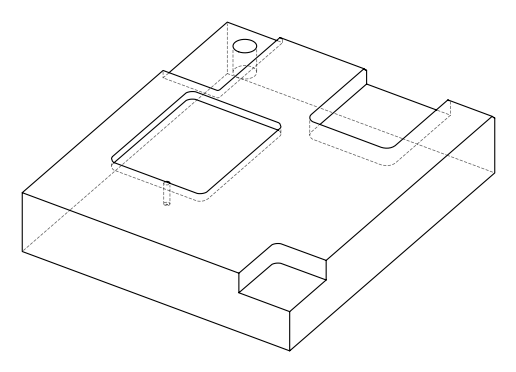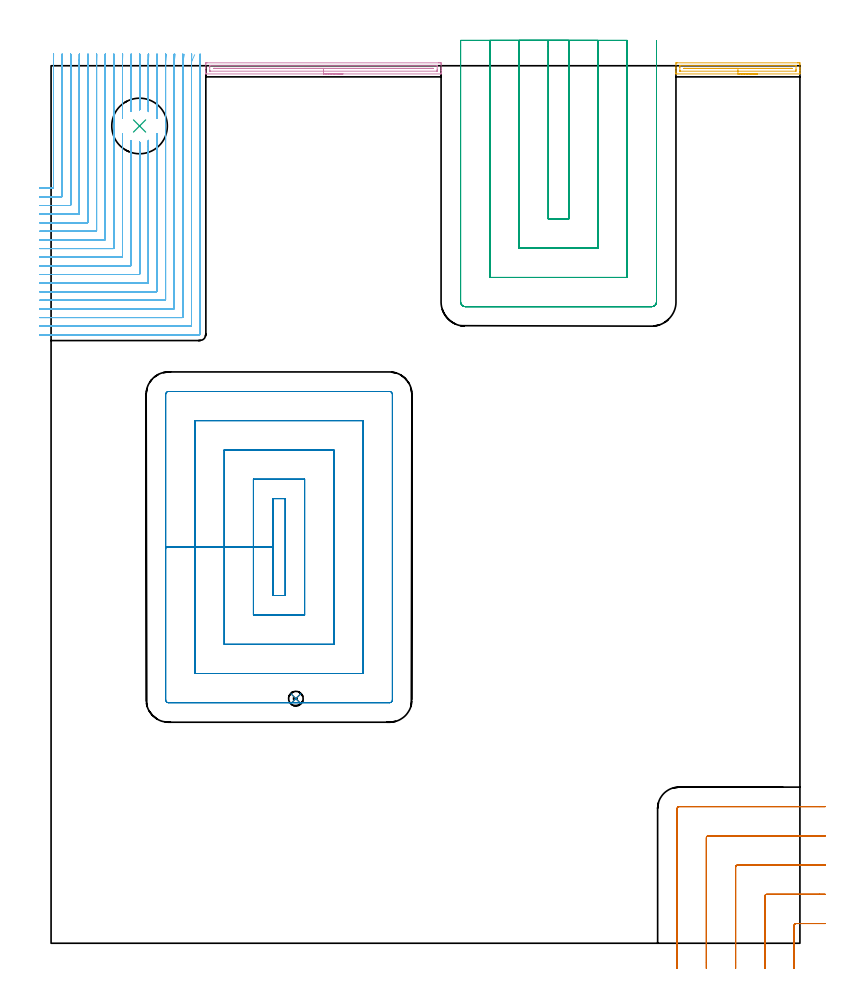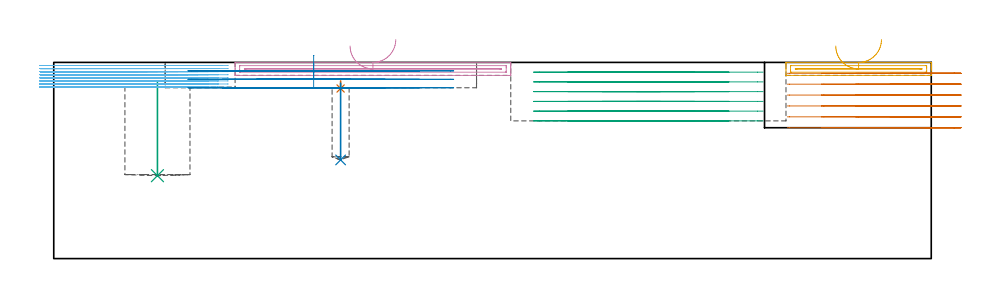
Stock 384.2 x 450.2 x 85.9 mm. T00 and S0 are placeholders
(PLAN: 9 operations, 5 tool changes, 86.8 min)
(1 SPOT_DRILL | STEP1POCKET | NXT0321_9005460120000 | 0.03 min | 1130 mm3)
(2 DRILL_BLIND_HOLE_INTO_CENTER | STEP1POCKET | NXT0301_046 | 0.14 min | 1366 mm3)
(3 INDEXABLE_INSERT_DRILL_BLIND_HOLE_FROM_SOLID | STEP1POCKET_1 | NXT0302_028 | 0.17 min | 31396 mm3)
(4 AREA_MILL | FG_CHAMFER_SURFACE | UGT0205_001 | 3.04 min | 2081 mm3)
(5 AREA_MILL_1 | FG_CHAMFER_SURFACE_1 | UGT0205_001 | 1.67 min | 1097 mm3)
(6 MILL_CORNER_NOTCH_RECTANGULAR | CORNER_NOTCH_RECTANGULAR | UGT0201_123 | Follow Part, ap 1.475, ae 75% | 46.96 min | 113939 mm3)
(7 MILL_CORNER_NOTCH_RECTANGULAR_1 | CORNER_NOTCH_RECTANGULAR_1 | UGT0201_136 | Follow Part, ap 5, ae 75% | 6.65 min | 166518 mm3)
(8 MILL_RECTANGULAR_POCKET | POCKET_RECTANGULAR_STRAIGHT | UGT0201_136 | Follow Part, ap 5, ae 75% | 10.25 min | 269513 mm3)
(9 MILL_SLOT | SLOT_PARTIAL_RECTANGULAR | UGT0201_136 | Follow Part, ap 5, ae 75% | 17.91 min | 410324 mm3)
(TOOL NXT0321_9005460120000 | NC Spot Drill, 142deg, 12mm, Carbide, Uncoated | D12 PA142 FL30 Z2)
(TOOL NXT0301_046 | Carbide Drill 7.5mm [860.1-0750-038A1-MM 2214] | D7.5 PA140 FL53 Z2)
(TOOL NXT0302_028 | Index. Insert Drill 28.5mm [880-D2850L32-03] | D28.5 PA176 FL86 Z2)
(TOOL UGT0205_001 | Chamfer Mill 20 x 3 x 45 deg. | D20 FL50 Z2)
(TOOL UGT0201_123 | Carbide End Mill 5.9 | D5.9 FL15 Z4)
(TOOL UGT0201_136 | Carbide End Mill 20.0 | D20 FL30 Z4)
(OP 1 SPOT_DRILL)
G17 G21 G94 G90
T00 M6
G54
G17 G0 G90 X125.6 Y125.5 S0 M3
G43 Z95.9 H0
G94 G81 G98 Z74.477 F250. R77.8
G80
M5
M2
(OP 2 DRILL_BLIND_HOLE_INTO_CENTER)
G17 G21 G94 G90
T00 M6
G54
G17 G0 G90 X125.6 Y125.5 S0 M3
G43 Z95.9 H1
G94 G81 G98 Z43.2 F250. R76.8
G80
M5
M2
(OP 3 INDEXABLE_INSERT_DRILL_BLIND_HOLE_FROM_SOLID)
G17 G21 G94 G90
T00 M6
G54
G17 G0 G90 X45.4 Y419.3 S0 M3
G43 Z95.9 H1
G94 G81 G98 Z36.3 F250. R77.1
G80
M5
M2
(OP 4 AREA_MILL)
G17 G21 G94 G90
T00 M6
G54
G17 G0 G90 X149.75 Y446. S1061 M3
G43 Z95.9 H0
G94 G1 X149.712 Z95.028 F250.
X149.598 Z94.163
X149.409 Z93.312
X149.147 Z92.48
X148.813 Z91.674
X148.41 Z90.9
X147.941 Z90.164
X147.41 Z89.472
X146.821 Z88.829
X146.178 Z88.239
X145.486 Z87.708
X144.75 Z87.24
X143.976 Z86.837
X143.17 Z86.503
X142.338 Z86.241
X141.486 Z86.052
X140.622 Z85.938
X139.75 Z85.9
X79.551
X79.41 Y446.003 Z85.888
X79.407 Y446.055 Z85.837
X79.4 Y446.418 Z85.482
Y446.905 Z84.994
Y447.51 Z84.385
Y448.706 Z83.191
Y449.297 Z82.597
X79.401 Y451.083 Z80.812
X79.403 Y451.678 Z80.219
X79.407 Y451.691 Z80.205
X79.997 Y451.7 Z80.2
X198.888
X199.503 Y451.697 Z80.203
X200.093 Y451.691 Z80.205
X200.097 Y451.678 Z80.219
X200.1 Y451.083 Z80.812
Y450.788 Z81.108
Y449.297 Z82.597
Y448.706 Z83.191
Y448.403 Z83.493
Y447.812 Z84.084
Y447.51 Z84.385
Y446.905 Z84.994
Y446.417 Z85.482
X200.093 Y446.055 Z85.837
X200.09 Y446.003 Z85.888
X199.949 Y446. Z85.9
X139.75
Y447.414 Z84.486
X81.78
X81.685 Y447.416 Z84.484
X81.494 Y447.421 Z84.479
X81.409 Y447.429 Z84.471
X81.405 Y447.456 Z84.444
X81.402 Y447.51 Z84.39
X81.4 Y447.891 Z84.009
Y449.297 Z82.603
Y449.677 Z82.223
X81.407 Y450.19 Z81.71
X81.41 Y450.278 Z81.622
X81.589 Y450.284 Z81.616
X81.685 Y450.285 Z81.615
X197.719 Y450.286 Z81.614
X197.815 Y450.284 Z81.616
X198.006 Y450.279 Z81.621
X198.091 Y450.271 Z81.629
X198.095 Y450.244 Z81.656
X198.098 Y450.19 Z81.71
X198.1 Y449.809 Z82.091
Y448.403 Z83.497
X198.099 Y448.023 Z83.877
X198.093 Y447.51 Z84.39
X198.09 Y447.422 Z84.478
X197.911 Y447.416 Z84.484
X197.815 Y447.415 Z84.485
X139.75 Y447.414 Z84.486
Y448.828 Z83.072
X84.499
X84.031 Y448.829 Z83.071
X83.608 Y448.833 Z83.067
X83.564 Y448.836 Z83.064
X83.446 Y448.851 Z83.049
X83.523 Y448.865 Z83.035
X83.564 Y448.866 Z83.034
X83.989 Y448.871 Z83.029
X84.032 Y448.872 Z83.028
X195.511 Y448.871 Z83.029
X195.936 Y448.865 Z83.035
X196.053 Y448.849 Z83.051
X195.977 Y448.835 Z83.065
X195.936 Y448.834 Z83.066
X195.51 Y448.83 Z83.07
X195.087 Y448.828 Z83.072
X139.75
X138.878 Z83.11
X138.013 Z83.223
X137.162 Z83.412
X136.33 Z83.675
X135.524 Z84.008
X134.75 Z84.411
X134.014 Z84.88
X133.322 Z85.411
X132.679 Z86.
X132.09 Z86.644
X131.558 Z87.336
X131.09 Z88.072
X130.687 Z88.845
X130.353 Z89.651
X130.091 Z90.483
X129.902 Z91.335
X129.788 Z92.2
X129.75 Z93.072
G0 Z95.9
M5
M2
(OP 5 AREA_MILL_1)
G17 G21 G94 G90
T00 M6
G54
G17 G0 G90 X362.4 Y446. S1061 M3
G43 Z95.9 H0
G94 G1 X362.362 Z95.028 F250.
X362.248 Z94.163
X362.059 Z93.312
X361.797 Z92.48
X361.463 Z91.674
X361.06 Z90.9
X360.591 Z90.164
X360.06 Z89.472
X359.471 Z88.829
X358.828 Z88.239
X358.136 Z87.708
X357.4 Z87.24
X356.626 Z86.837
X355.82 Z86.503
X354.988 Z86.241
X354.136 Z86.052
X353.272 Z85.938
X352.4 Z85.9
X320.748
X320.61 Y446.003 Z85.888
X320.607 Y446.054 Z85.838
X320.6 Y446.409 Z85.49
Y446.918 Z84.982
Y447.51 Z84.385
Y448.7 Z83.197
Y449.297 Z82.597
X320.601 Y451.083 Z80.812
X320.603 Y451.675 Z80.221
X320.607 Y451.691 Z80.205
X321.194 Y451.7 Z80.2
X382.991
X383.606 Y451.697 Z80.203
X384.193 Y451.691 Z80.205
X384.197 Y451.675 Z80.222
X384.2 Y451.083 Z80.812
Y450.785 Z81.111
Y449.297 Z82.597
Y448.7 Z83.197
Y448.403 Z83.493
Y447.806 Z84.09
Y447.51 Z84.385
Y446.918 Z84.982
Y446.409 Z85.49
X384.193 Y446.054 Z85.838
X384.19 Y446.003 Z85.888
X384.052 Y446. Z85.9
X352.4
Y447.414 Z84.486
X322.977
X322.881 Y447.416 Z84.484
X322.691 Y447.421 Z84.479
X322.609 Y447.429 Z84.471
X322.605 Y447.457 Z84.443
X322.602 Y447.51 Z84.39
X322.6 Y447.888 Z84.012
Y449.297 Z82.603
Y449.674 Z82.226
X322.607 Y450.19 Z81.71
X322.61 Y450.277 Z81.623
X322.786 Y450.283 Z81.617
X322.882 Y450.285 Z81.615
X381.823 Y450.286 Z81.614
X381.919 Y450.284 Z81.616
X382.109 Y450.279 Z81.621
X382.191 Y450.271 Z81.629
X382.195 Y450.243 Z81.657
X382.198 Y450.19 Z81.71
X382.2 Y449.812 Z82.088
Y448.403 Z83.497
X382.199 Y448.026 Z83.874
X382.193 Y447.51 Z84.39
X382.19 Y447.423 Z84.477
X382.014 Y447.417 Z84.483
X381.918 Y447.415 Z84.485
X352.4 Y447.414 Z84.486
Y448.828 Z83.072
X325.695
X325.226 Y448.829 Z83.071
X324.803 Y448.833 Z83.067
X324.76 Y448.836 Z83.064
X324.645 Y448.851 Z83.049
X324.719 Y448.865 Z83.035
X324.76 Y448.866 Z83.034
X325.185 Y448.871 Z83.029
X325.227
X379.616
X380.04 Y448.864 Z83.036
X380.155 Y448.849 Z83.051
X380.081 Y448.835 Z83.065
X380.04 Y448.834 Z83.066
X379.614 Y448.83 Z83.07
X379.191 Y448.828 Z83.072
X352.4
X351.528 Z83.11
X350.663 Z83.223
X349.812 Z83.412
X348.98 Z83.675
X348.174 Z84.008
X347.4 Z84.411
X346.664 Z84.88
X345.972 Z85.411
X345.329 Z86.
X344.74 Z86.644
X344.208 Z87.336
X343.74 Z88.072
X343.337 Z88.845
X343.003 Z89.651
X342.741 Z90.483
X342.552 Z91.335
X342.438 Z92.2
X342.4 Z93.072
G0 Z95.9
M5
M2
(OP 6 MILL_CORNER_NOTCH_RECTANGULAR)
G17 G21 G94 G90
T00 M6
G54
G17 G0 G90 X-5.95 Y387.375 S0 M3
G43 Z95.9 H0
Z84.55
G94 G1 X-2.95 F250.
X0.936 F500.
G3 X1.225 Y387.664 R0.295
G1 Y451.288
G2 X1.248 Y453.15 R75.225
G1 X1.322 Y456.149 F250.
G0 Z95.9
X-5.95 Y382.95
Z84.55
G1 X-2.95
X5.36 F500.
G3 X5.65 Y383.24 R0.295
G1 Y451.288
G2 X5.674 Y453.15 R70.8
G1 X5.753 Y456.149 F250.
G0 Z95.9
X-5.95 Y378.525
Z84.55
G1 X-2.95
X9.785 F500.
G3 X10.075 Y378.815 R0.295
G1 Y451.288
G2 X10.101 Y453.15 R66.375
G1 X10.185 Y456.149 F250.
G0 Z95.9
X-5.95 Y374.1
Z84.55
G1 X-2.95
X14.21 F500.
G3 X14.5 Y374.39 R0.295
G1 Y451.288
G2 X14.528 Y453.15 R61.95
G1 X14.618 Y456.149 F250.
G0 Z95.9
X-5.95 Y369.675
Z84.55
G1 X-2.95
X18.635 F500.
G3 X18.925 Y369.965 R0.295
G1 Y451.288
G2 X18.955 Y453.15 R57.525
G1 X19.052 Y456.148 F250.
G0 Z95.9
X-5.95 Y365.25
Z84.55
G1 X-2.95
X23.06 F500.
G3 X23.35 Y365.54 R0.295
G1 Y451.288
G2 X23.383 Y453.15 R53.1
G1 X23.488 Y456.148 F250.
G0 Z95.9
X-5.95 Y360.825
Z84.55
G1 X-2.95
X27.484 F500.
G3 X27.775 Y361.116 R0.295
G1 Y451.288
G2 X27.811 Y453.15 R48.675
G1 X27.925 Y456.148 F250.
G0 Z95.9
X-5.95 Y356.4
Z84.55
G1 X-2.95
X31.909 F500.
G3 X32.2 Y356.691 R0.295
G1 Y451.288
G2 X32.239 Y453.15 R44.25
G1 X32.365 Y456.147 F250.
G0 Z95.9
X-5.95 Y351.975
Z84.55
G1 X-2.95
X36.334 F500.
G3 X36.625 Y352.266 R0.295
G1 Y412.19
Y415.19 F250.
G0 Z95.9
X-5.95 Y347.55
Z84.55
G1 X-2.95
X40.759 F500.
G3 X41.05 Y347.841 R0.295
G1 Y408.874
Y411.874 F250.
G0 Z95.9
X-5.95 Y343.125
Z84.55
G1 X-2.95
X45.184 F500.
G3 X45.475 Y343.416 R0.295
G1 Y408.002
Y411.002 F250.
G0 Z95.9
X-5.95 Y338.7
Z84.55
G1 X-2.95
X49.609 F500.
G3 X49.9 Y338.991 R0.295
G1 Y408.941
Y411.941 F250.
G0 Z95.9
X-5.95 Y334.275
Z84.55
G1 X-2.95
X54.033 F500.
G3 X54.325 Y334.567 R0.295
G1 Y412.386
Y415.386 F250.
G0 Z95.9
X36.625 Y423.417
Z84.55
G1 Y426.417
Y451.288 F500.
G2 X36.669 Y453.15 R39.825
G1 X36.809 Y456.147 F250.
G0 Z95.9
X41.05 Y426.725
Z84.55
G1 Y429.725
Y451.288 F500.
G2 X41.099 Y453.15 R35.4
G1 X41.257 Y456.146 F250.
G0 Z95.9
X45.475 Y427.591
Z84.55
G1 Y430.591
Y451.288 F500.
G2 X45.531 Y453.15 R30.975
G1 X45.711 Y456.145 F250.
G0 Z95.9
X49.9 Y426.655
Z84.55
G1 Y429.655
Y451.288 F500.
G2 X49.965 Y453.15 R26.55
G1 X50.176 Y456.143 F250.
G0 Z95.9
X54.325 Y423.226
Z84.55
G1 Y426.226
Y451.288 F500.
G2 X54.403 Y453.15 R22.125
G1 X54.656 Y456.139 F250.
G0 Z95.9
X-5.95 Y329.85
Z84.55
G1 X-2.95
X58.458 F500.
G3 X58.75 Y330.142 R0.295
G1 Y451.288
G2 X58.848 Y453.15 R17.7
G1 X59.164 Y456.133 F250.
G0 Z95.9
X-5.95 Y325.425
Z84.55
G1 X-2.95
X62.883 F500.
G3 X63.175 Y325.717 R0.295
G1 Y451.288
G2 X63.306 Y453.15 R13.275
G1 X63.727 Y456.12 F250.
G0 Z95.9
X-5.95 Y321.
Z84.55
G1 X-2.95
X67.308 F500.
G3 X67.6 Y321.292 R0.295
G1 Y451.288
G2 X67.798 Y453.15 R8.85
G1 X68.429 Y456.083 F250.
G0 Z95.9
X-5.95 Y316.575
Z84.55
G1 X-2.95
X71.733 F500.
G3 X72.025 Y316.867 R0.295
G1 Y451.288
G2 X72.436 Y453.15 R4.425
G1 X73.698 Y455.871 F250.
G0 Z95.9
X-5.95 Y312.15
Z84.55
G1 X-2.95
X76.158 F500.
G3 X76.45 Y312.442 R0.295
G1 Y451.288
Y454.288 F250.
G0 Z95.9
X-5.95 Y387.375
Z83.2
G1 X-2.95
X0.936 F500.
G3 X1.225 Y387.664 R0.295
G1 Y452.814
X1.226 Y453.15
X1.239 Y456.15 F250.
G0 Z95.9
X-5.95 Y382.95
Z83.2
G1 X-2.95
X5.36 F500.
G3 X5.65 Y383.24 R0.295
G1 Y452.814
X5.651 Y453.15
X5.665 Y456.15 F250.
G0 Z95.9
X-5.95 Y378.525
Z83.2
G1 X-2.95
X9.785 F500.
G3 X10.075 Y378.815 R0.295
G1 Y452.814
X10.076 Y453.15
X10.091 Y456.15 F250.
G0 Z95.9
X-5.95 Y374.1
Z83.2
G1 X-2.95
X14.21 F500.
G3 X14.5 Y374.39 R0.295
G1 Y452.814
X14.501 Y453.15
X14.517 Y456.15 F250.
G0 Z95.9
X-5.95 Y369.675
Z83.2
G1 X-2.95
X18.635 F500.
G3 X18.925 Y369.965 R0.295
G1 Y452.814
X18.926 Y453.15
X18.943 Y456.15 F250.
G0 Z95.9
X-5.95 Y365.25
Z83.2
G1 X-2.95
X23.06 F500.
G3 X23.35 Y365.54 R0.295
G1 Y452.814
G2 X23.351 Y453.15 R53.1
G1 X23.37 Y456.15 F250.
G0 Z95.9
X-5.95 Y360.825
Z83.2
G1 X-2.95
X27.484 F500.
G3 X27.775 Y361.116 R0.295
G1 Y452.814
G2 X27.776 Y453.15 R48.675
G1 X27.797 Y456.15 F250.
G0 Z95.9
X-5.95 Y356.4
Z83.2
G1 X-2.95
X31.909 F500.
G3 X32.2 Y356.691 R0.295
G1 Y452.814
G2 X32.201 Y453.15 R44.25
G1 X32.224 Y456.15 F250.
G0 Z95.9
X-5.95 Y351.975
Z83.2
G1 X-2.95
X36.334 F500.
G3 X36.625 Y352.266 R0.295
G1 Y412.19
Y415.19 F250.
G0 Z95.9
X-5.95 Y347.55
Z83.2
G1 X-2.95
X40.759 F500.
G3 X41.05 Y347.841 R0.295
G1 Y408.874
Y411.874 F250.
G0 Z95.9
X-5.95 Y343.125
Z83.2
G1 X-2.95
X45.184 F500.
G3 X45.475 Y343.416 R0.295
G1 Y408.002
Y411.002 F250.
G0 Z95.9
X-5.95 Y338.7
Z83.2
G1 X-2.95
X49.609 F500.
G3 X49.9 Y338.991 R0.295
G1 Y408.941
Y411.941 F250.
G0 Z95.9
X-5.95 Y334.275
Z83.2
G1 X-2.95
X54.033 F500.
G3 X54.325 Y334.567 R0.295
G1 Y412.386
Y415.386 F250.
G0 Z95.9
X36.625 Y423.417
Z83.2
G1 Y426.417
Y452.814 F500.
G2 X36.626 Y453.15 R39.825
G1 X36.652 Y456.15 F250.
G0 Z95.9
X41.05 Y426.725
Z83.2
G1 Y429.725
Y452.814 F500.
G2 X41.052 Y453.15 R35.4
G1 X41.08 Y456.15 F250.
G0 Z95.9
X45.475 Y427.591
Z83.2
G1 Y430.591
Y452.814 F500.
G2 X45.477 Y453.15 R30.975
G1 X45.509 Y456.15 F250.
G0 Z95.9
X49.9 Y426.655
Z83.2
G1 Y429.655
Y452.814 F500.
G2 X49.902 Y453.15 R26.55
G1 X49.94 Y456.15 F250.
G0 Z95.9
X54.325 Y423.226
Z83.2
G1 Y426.226
Y452.814 F500.
G2 X54.328 Y453.15 R22.125
G1 X54.373 Y456.15 F250.
G0 Z95.9
X-5.95 Y329.85
Z83.2
G1 X-2.95
X58.458 F500.
G3 X58.75 Y330.142 R0.295
G1 Y452.814
G2 X58.753 Y453.15 R17.7
G1 X58.81 Y456.149 F250.
G0 Z95.9
X-5.95 Y325.425
Z83.2
G1 X-2.95
X62.883 F500.
G3 X63.175 Y325.717 R0.295
G1 Y452.814
G2 X63.179 Y453.15 R13.275
G1 X63.255 Y456.149 F250.
G0 Z95.9
X-5.95 Y321.
Z83.2
G1 X-2.95
X67.308 F500.
G3 X67.6 Y321.292 R0.295
G1 Y452.814
G2 X67.606 Y453.15 R8.85
G1 X67.72 Y456.148 F250.
G0 Z95.9
X-5.95 Y316.575
Z83.2
G1 X-2.95
X71.733 F500.
G3 X72.025 Y316.867 R0.295
G1 Y452.814
G2 X72.038 Y453.15 R4.425
G1 X72.265 Y456.141 F250.
G0 Z95.9
X-5.95 Y312.15
Z83.2
G1 X-2.95
X76.158 F500.
G3 X76.45 Y312.442 R0.295
G1 Y452.814
Y455.814 F250.
G0 Z95.9
X-5.95 Y387.375
Z81.85
G1 X-2.95
X0.936 F500.
G3 X1.225 Y387.664 R0.295
G1 Y453.15
Y456.15 F250.
G0 Z95.9
X-5.95 Y382.95
Z81.85
G1 X-2.95
X5.36 F500.
G3 X5.65 Y383.24 R0.295
G1 Y453.15
Y456.15 F250.
G0 Z95.9
X-5.95 Y378.525
Z81.85
G1 X-2.95
X9.785 F500.
G3 X10.075 Y378.815 R0.295
G1 Y453.15
Y456.15 F250.
G0 Z95.9
X-5.95 Y374.1
Z81.85
G1 X-2.95
X14.21 F500.
G3 X14.5 Y374.39 R0.295
G1 Y453.15
Y456.15 F250.
G0 Z95.9
X-5.95 Y369.675
Z81.85
G1 X-2.95
X18.635 F500.
G3 X18.925 Y369.965 R0.295
G1 Y453.15
Y456.15 F250.
G0 Z95.9
X-5.95 Y365.25
Z81.85
G1 X-2.95
X23.06 F500.
G3 X23.35 Y365.54 R0.295
G1 Y453.15
Y456.15 F250.
G0 Z95.9
X-5.95 Y360.825
Z81.85
G1 X-2.95
X27.484 F500.
G3 X27.775 Y361.116 R0.295
G1 Y453.15
Y456.15 F250.
G0 Z95.9
X-5.95 Y356.4
Z81.85
G1 X-2.95
X31.909 F500.
G3 X32.2 Y356.691 R0.295
G1 Y453.15
Y456.15 F250.
G0 Z95.9
X-5.95 Y351.975
Z81.85
G1 X-2.95
X36.334 F500.
G3 X36.625 Y352.266 R0.295
G1 Y412.19
Y415.19 F250.
G0 Z95.9
X-5.95 Y347.55
Z81.85
G1 X-2.95
X40.759 F500.
G3 X41.05 Y347.841 R0.295
G1 Y408.874
Y411.874 F250.
G0 Z95.9
X-5.95 Y343.125
Z81.85
G1 X-2.95
X45.184 F500.
G3 X45.475 Y343.416 R0.295
G1 Y408.002
Y411.002 F250.
G0 Z95.9
X-5.95 Y338.7
Z81.85
G1 X-2.95
X49.609 F500.
G3 X49.9 Y338.991 R0.295
G1 Y408.941
Y411.941 F250.
G0 Z95.9
X-5.95 Y334.275
Z81.85
G1 X-2.95
X54.033 F500.
G3 X54.325 Y334.567 R0.295
G1 Y412.386
Y415.386 F250.
G0 Z95.9
X36.625 Y423.418
Z81.85
G1 Y426.418
Y453.15 F500.
Y456.15 F250.
G0 Z95.9
X41.05 Y426.725
Z81.85
G1 Y429.725
Y453.15 F500.
Y456.15 F250.
G0 Z95.9
X45.475 Y427.591
Z81.85
G1 Y430.591
Y453.15 F500.
Y456.15 F250.
G0 Z95.9
X49.9 Y426.655
Z81.85
G1 Y429.655
Y453.15 F500.
Y456.15 F250.
G0 Z95.9
X54.325 Y423.226
Z81.85
G1 Y426.226
Y453.15 F500.
Y456.15 F250.
G0 Z95.9
X-5.95 Y329.85
Z81.85
G1 X-2.95
X58.458 F500.
G3 X58.75 Y330.142 R0.295
G1 Y453.15
Y456.15 F250.
G0 Z95.9
X-5.95 Y325.425
Z81.85
G1 X-2.95
X62.883 F500.
G3 X63.175 Y325.717 R0.295
G1 Y453.15
Y456.15 F250.
G0 Z95.9
X-5.95 Y321.
Z81.85
G1 X-2.95
X67.308 F500.
G3 X67.6 Y321.292 R0.295
G1 Y453.15
Y456.15 F250.
G0 Z95.9
X-5.95 Y316.575
Z81.85
G1 X-2.95
X71.733 F500.
G3 X72.025 Y316.867 R0.295
G1 Y453.15
Y456.15 F250.
G0 Z95.9
X-5.95 Y312.15
Z81.85
G1 X-2.95
X76.158 F500.
G3 X76.45 Y312.442 R0.295
G1 Y453.15
Y456.15 F250.
G0 Z95.9
X-5.95 Y387.375
Z80.5
G1 X-2.95
X0.936 F500.
G3 X1.225 Y387.664 R0.295
G1 Y453.15
Y456.15 F250.
G0 Z95.9
X-5.95 Y382.95
Z80.5
G1 X-2.95
X5.36 F500.
G3 X5.65 Y383.24 R0.295
G1 Y453.15
Y456.15 F250.
G0 Z95.9
X-5.95 Y378.525
Z80.5
G1 X-2.95
X9.785 F500.
G3 X10.075 Y378.815 R0.295
G1 Y453.15
Y456.15 F250.
G0 Z95.9
X-5.95 Y374.1
Z80.5
G1 X-2.95
X14.21 F500.
G3 X14.5 Y374.39 R0.295
G1 Y453.15
Y456.15 F250.
G0 Z95.9
X-5.95 Y369.675
Z80.5
G1 X-2.95
X18.635 F500.
G3 X18.925 Y369.965 R0.295
G1 Y453.15
Y456.15 F250.
G0 Z95.9
X-5.95 Y365.25
Z80.5
G1 X-2.95
X23.06 F500.
G3 X23.35 Y365.54 R0.295
G1 Y453.15
Y456.15 F250.
G0 Z95.9
X-5.95 Y360.825
Z80.5
G1 X-2.95
X27.484 F500.
G3 X27.775 Y361.116 R0.295
G1 Y453.15
Y456.15 F250.
G0 Z95.9
X-5.95 Y356.4
Z80.5
G1 X-2.95
X31.909 F500.
G3 X32.2 Y356.691 R0.295
G1 Y453.15
Y456.15 F250.
G0 Z95.9
X-5.95 Y351.975
Z80.5
G1 X-2.95
X36.334 F500.
G3 X36.625 Y352.266 R0.295
G1 Y412.19
Y415.19 F250.
G0 Z95.9
X-5.95 Y347.55
Z80.5
G1 X-2.95
X40.759 F500.
G3 X41.05 Y347.841 R0.295
G1 Y408.874
Y411.874 F250.
G0 Z95.9
X-5.95 Y343.125
Z80.5
G1 X-2.95
X45.184 F500.
G3 X45.475 Y343.416 R0.295
G1 Y408.002
Y411.002 F250.
G0 Z95.9
X-5.95 Y338.7
Z80.5
G1 X-2.95
X49.609 F500.
G3 X49.9 Y338.991 R0.295
G1 Y408.941
Y411.941 F250.
G0 Z95.9
X-5.95 Y334.275
Z80.5
G1 X-2.95
X54.033 F500.
G3 X54.325 Y334.567 R0.295
G1 Y412.386
Y415.386 F250.
G0 Z95.9
X36.625 Y423.418
Z80.5
G1 Y426.418
Y453.15 F500.
Y456.15 F250.
G0 Z95.9
X41.05 Y426.725
Z80.5
G1 Y429.725
Y453.15 F500.
Y456.15 F250.
G0 Z95.9
X45.475 Y427.591
Z80.5
G1 Y430.591
Y453.15 F500.
Y456.15 F250.
G0 Z95.9
X49.9 Y426.655
Z80.5
G1 Y429.655
Y453.15 F500.
Y456.15 F250.
G0 Z95.9
X54.325 Y423.226
Z80.5
G1 Y426.226
Y453.15 F500.
Y456.15 F250.
G0 Z95.9
X-5.95 Y329.85
Z80.5
G1 X-2.95
X58.458 F500.
G3 X58.75 Y330.142 R0.295
G1 Y453.15
Y456.15 F250.
G0 Z95.9
X-5.95 Y325.425
Z80.5
G1 X-2.95
X62.883 F500.
G3 X63.175 Y325.717 R0.295
G1 Y453.15
Y456.15 F250.
G0 Z95.9
X-5.95 Y321.
Z80.5
G1 X-2.95
X67.308 F500.
G3 X67.6 Y321.292 R0.295
G1 Y453.15
Y456.15 F250.
G0 Z95.9
X-5.95 Y316.575
Z80.5
G1 X-2.95
X71.733 F500.
G3 X72.025 Y316.867 R0.295
G1 Y453.15
Y456.15 F250.
G0 Z95.9
X-5.95 Y312.15
Z80.5
G1 X-2.95
X76.158 F500.
G3 X76.45 Y312.442 R0.295
G1 Y453.15
Y456.15 F250.
G0 Z95.9
X-5.95 Y387.375
Z79.15
G1 X-2.95
X0.936 F500.
G3 X1.225 Y387.664 R0.295
G1 Y453.15
Y456.15 F250.
G0 Z95.9
X-5.95 Y382.95
Z79.15
G1 X-2.95
X5.36 F500.
G3 X5.65 Y383.24 R0.295
G1 Y453.15
Y456.15 F250.
G0 Z95.9
X-5.95 Y378.525
Z79.15
G1 X-2.95
X9.785 F500.
G3 X10.075 Y378.815 R0.295
G1 Y453.15
Y456.15 F250.
G0 Z95.9
X-5.95 Y374.1
Z79.15
G1 X-2.95
X14.21 F500.
G3 X14.5 Y374.39 R0.295
G1 Y453.15
Y456.15 F250.
G0 Z95.9
X-5.95 Y369.675
Z79.15
G1 X-2.95
X18.635 F500.
G3 X18.925 Y369.965 R0.295
G1 Y453.15
Y456.15 F250.
G0 Z95.9
X-5.95 Y365.25
Z79.15
G1 X-2.95
X23.06 F500.
G3 X23.35 Y365.54 R0.295
G1 Y453.15
Y456.15 F250.
G0 Z95.9
X-5.95 Y360.825
Z79.15
G1 X-2.95
X27.484 F500.
G3 X27.775 Y361.116 R0.295
G1 Y453.15
Y456.15 F250.
G0 Z95.9
X-5.95 Y356.4
Z79.15
G1 X-2.95
X31.909 F500.
G3 X32.2 Y356.691 R0.295
G1 Y453.15
Y456.15 F250.
G0 Z95.9
X-5.95 Y351.975
Z79.15
G1 X-2.95
X36.334 F500.
G3 X36.625 Y352.266 R0.295
G1 Y412.19
Y415.19 F250.
G0 Z95.9
X-5.95 Y347.55
Z79.15
G1 X-2.95
X40.759 F500.
G3 X41.05 Y347.841 R0.295
G1 Y408.874
Y411.874 F250.
G0 Z95.9
X-5.95 Y343.125
Z79.15
G1 X-2.95
X45.184 F500.
G3 X45.475 Y343.416 R0.295
G1 Y408.003
Y411.003 F250.
G0 Z95.9
X-5.95 Y338.7
Z79.15
G1 X-2.95
X49.609 F500.
G3 X49.9 Y338.991 R0.295
G1 Y408.941
Y411.941 F250.
G0 Z95.9
X-5.95 Y334.275
Z79.15
G1 X-2.95
X54.033 F500.
G3 X54.325 Y334.567 R0.295
G1 Y412.386
Y415.386 F250.
G0 Z95.9
X36.625 Y423.418
Z79.15
G1 Y426.418
Y453.15 F500.
Y456.15 F250.
G0 Z95.9
X41.05 Y426.725
Z79.15
G1 Y429.725
Y453.15 F500.
Y456.15 F250.
G0 Z95.9
X45.475 Y427.591
Z79.15
G1 Y430.591
Y453.15 F500.
Y456.15 F250.
G0 Z95.9
X49.9 Y426.655
Z79.15
G1 Y429.655
Y453.15 F500.
Y456.15 F250.
G0 Z95.9
X54.325 Y423.226
Z79.15
G1 Y426.226
Y453.15 F500.
Y456.15 F250.
G0 Z95.9
X-5.95 Y329.85
Z79.15
G1 X-2.95
X58.458 F500.
G3 X58.75 Y330.142 R0.295
G1 Y453.15
Y456.15 F250.
G0 Z95.9
X-5.95 Y325.425
Z79.15
G1 X-2.95
X62.883 F500.
G3 X63.175 Y325.717 R0.295
G1 Y453.15
Y456.15 F250.
G0 Z95.9
X-5.95 Y321.
Z79.15
G1 X-2.95
X67.308 F500.
G3 X67.6 Y321.292 R0.295
G1 Y453.15
Y456.15 F250.
G0 Z95.9
X-5.95 Y316.575
Z79.15
G1 X-2.95
X71.733 F500.
G3 X72.025 Y316.867 R0.295
G1 Y453.15
Y456.15 F250.
G0 Z95.9
X-5.95 Y312.15
Z79.15
G1 X-2.95
X76.158 F500.
G3 X76.45 Y312.442 R0.295
G1 Y453.15
Y456.15 F250.
G0 Z95.9
X-5.95 Y387.375
Z77.8
G1 X-2.95
X0.936 F500.
G3 X1.225 Y387.664 R0.295
G1 Y453.15
Y456.15 F250.
G0 Z95.9
X-5.95 Y382.95
Z77.8
G1 X-2.95
X5.36 F500.
G3 X5.65 Y383.24 R0.295
G1 Y453.15
Y456.15 F250.
G0 Z95.9
X-5.95 Y378.525
Z77.8
G1 X-2.95
X9.785 F500.
G3 X10.075 Y378.815 R0.295
G1 Y453.15
Y456.15 F250.
G0 Z95.9
X-5.95 Y374.1
Z77.8
G1 X-2.95
X14.21 F500.
G3 X14.5 Y374.39 R0.295
G1 Y453.15
Y456.15 F250.
G0 Z95.9
X-5.95 Y369.675
Z77.8
G1 X-2.95
X18.635 F500.
G3 X18.925 Y369.965 R0.295
G1 Y453.15
Y456.15 F250.
G0 Z95.9
X-5.95 Y365.25
Z77.8
G1 X-2.95
X23.06 F500.
G3 X23.35 Y365.54 R0.295
G1 Y453.15
Y456.15 F250.
G0 Z95.9
X-5.95 Y360.825
Z77.8
G1 X-2.95
X27.484 F500.
G3 X27.775 Y361.116 R0.295
G1 Y453.15
Y456.15 F250.
G0 Z95.9
X-5.95 Y356.4
Z77.8
G1 X-2.95
X31.909 F500.
G3 X32.2 Y356.691 R0.295
G1 Y453.15
Y456.15 F250.
G0 Z95.9
X-5.95 Y351.975
Z77.8
G1 X-2.95
X36.334 F500.
G3 X36.625 Y352.266 R0.295
G1 Y412.19
Y415.19 F250.
G0 Z95.9
X-5.95 Y347.55
Z77.8
G1 X-2.95
X40.759 F500.
G3 X41.05 Y347.841 R0.295
G1 Y408.874
Y411.874 F250.
G0 Z95.9
X-5.95 Y343.125
Z77.8
G1 X-2.95
X45.184 F500.
G3 X45.475 Y343.416 R0.295
G1 Y408.003
Y411.003 F250.
G0 Z95.9
X-5.95 Y338.7
Z77.8
G1 X-2.95
X49.609 F500.
G3 X49.9 Y338.991 R0.295
G1 Y408.941
Y411.941 F250.
G0 Z95.9
X-5.95 Y334.275
Z77.8
G1 X-2.95
X54.033 F500.
G3 X54.325 Y334.567 R0.295
G1 Y412.386
Y415.386 F250.
G0 Z95.9
X36.625 Y423.418
Z77.8
G1 Y426.418
Y453.15 F500.
Y456.15 F250.
G0 Z95.9
X41.05 Y426.725
Z77.8
G1 Y429.725
Y453.15 F500.
Y456.15 F250.
G0 Z95.9
X45.475 Y427.591
Z77.8
G1 Y430.591
Y453.15 F500.
Y456.15 F250.
G0 Z95.9
X49.9 Y426.655
Z77.8
G1 Y429.655
Y453.15 F500.
Y456.15 F250.
G0 Z95.9
X54.325 Y423.226
Z77.8
G1 Y426.226
Y453.15 F500.
Y456.15 F250.
G0 Z95.9
X-5.95 Y329.85
Z77.8
G1 X-2.95
X58.458 F500.
G3 X58.75 Y330.142 R0.295
G1 Y453.15
Y456.15 F250.
G0 Z95.9
X-5.95 Y325.425
Z77.8
G1 X-2.95
X62.883 F500.
G3 X63.175 Y325.717 R0.295
G1 Y453.15
Y456.15 F250.
G0 Z95.9
X-5.95 Y321.
Z77.8
G1 X-2.95
X67.308 F500.
G3 X67.6 Y321.292 R0.295
G1 Y453.15
Y456.15 F250.
G0 Z95.9
X-5.95 Y316.575
Z77.8
G1 X-2.95
X71.733 F500.
G3 X72.025 Y316.867 R0.295
G1 Y453.15
Y456.15 F250.
G0 Z95.9
X-5.95 Y312.15
Z77.8
G1 X-2.95
X76.158 F500.
G3 X76.45 Y312.442 R0.295
G1 Y453.15
Y456.15 F250.
G0 Z95.9
X-5.95 Y387.375
Z76.45
G1 X-2.95
X0.936 F500.
G3 X1.225 Y387.664 R0.295
G1 Y453.15
Y456.15 F250.
G0 Z95.9
X-5.95 Y382.95
Z76.45
G1 X-2.95
X5.36 F500.
G3 X5.65 Y383.24 R0.295
G1 Y453.15
Y456.15 F250.
G0 Z95.9
X-5.95 Y378.525
Z76.45
G1 X-2.95
X9.785 F500.
G3 X10.075 Y378.815 R0.295
G1 Y453.15
Y456.15 F250.
G0 Z95.9
X-5.95 Y374.1
Z76.45
G1 X-2.95
X14.21 F500.
G3 X14.5 Y374.39 R0.295
G1 Y453.15
Y456.15 F250.
G0 Z95.9
X-5.95 Y369.675
Z76.45
G1 X-2.95
X18.635 F500.
G3 X18.925 Y369.965 R0.295
G1 Y453.15
Y456.15 F250.
G0 Z95.9
X-5.95 Y365.25
Z76.45
G1 X-2.95
X23.06 F500.
G3 X23.35 Y365.54 R0.295
G1 Y453.15
Y456.15 F250.
G0 Z95.9
X-5.95 Y360.825
Z76.45
G1 X-2.95
X27.484 F500.
G3 X27.775 Y361.116 R0.295
G1 Y453.15
Y456.15 F250.
G0 Z95.9
X-5.95 Y356.4
Z76.45
G1 X-2.95
X31.909 F500.
G3 X32.2 Y356.691 R0.295
G1 Y453.15
Y456.15 F250.
G0 Z95.9
X-5.95 Y351.975
Z76.45
G1 X-2.95
X36.334 F500.
G3 X36.625 Y352.266 R0.295
G1 Y412.19
Y415.19 F250.
G0 Z95.9
X-5.95 Y347.55
Z76.45
G1 X-2.95
X40.759 F500.
G3 X41.05 Y347.841 R0.295
G1 Y408.874
Y411.874 F250.
G0 Z95.9
X-5.95 Y343.125
Z76.45
G1 X-2.95
X45.184 F500.
G3 X45.475 Y343.416 R0.295
G1 Y408.002
Y411.002 F250.
G0 Z95.9
X-5.95 Y338.7
Z76.45
G1 X-2.95
X49.609 F500.
G3 X49.9 Y338.991 R0.295
G1 Y408.941
Y411.941 F250.
G0 Z95.9
X-5.95 Y334.275
Z76.45
G1 X-2.95
X54.033 F500.
G3 X54.325 Y334.567 R0.295
G1 Y412.386
Y415.386 F250.
G0 Z95.9
X36.625 Y423.418
Z76.45
G1 Y426.418
Y453.15 F500.
Y456.15 F250.
G0 Z95.9
X41.05 Y426.725
Z76.45
G1 Y429.725
Y453.15 F500.
Y456.15 F250.
G0 Z95.9
X45.475 Y427.591
Z76.45
G1 Y430.591
Y453.15 F500.
Y456.15 F250.
G0 Z95.9
X49.9 Y426.655
Z76.45
G1 Y429.655
Y453.15 F500.
Y456.15 F250.
G0 Z95.9
X54.325 Y423.226
Z76.45
G1 Y426.226
Y453.15 F500.
Y456.15 F250.
G0 Z95.9
X-5.95 Y329.85
Z76.45
G1 X-2.95
X58.458 F500.
G3 X58.75 Y330.142 R0.295
G1 Y453.15
Y456.15 F250.
G0 Z95.9
X-5.95 Y325.425
Z76.45
G1 X-2.95
X62.883 F500.
G3 X63.175 Y325.717 R0.295
G1 Y453.15
Y456.15 F250.
G0 Z95.9
X-5.95 Y321.
Z76.45
G1 X-2.95
X67.308 F500.
G3 X67.6 Y321.292 R0.295
G1 Y453.15
Y456.15 F250.
G0 Z95.9
X-5.95 Y316.575
Z76.45
G1 X-2.95
X71.733 F500.
G3 X72.025 Y316.867 R0.295
G1 Y453.15
Y456.15 F250.
G0 Z95.9
X-5.95 Y312.15
Z76.45
G1 X-2.95
X76.158 F500.
G3 X76.45 Y312.442 R0.295
G1 Y453.15
Y456.15 F250.
G0 Z95.9
X-5.95 Y387.375
Z75.1
G1 X-2.95
X0.936 F500.
G3 X1.225 Y387.664 R0.295
G1 Y453.15
Y456.15 F250.
G0 Z95.9
X-5.95 Y382.95
Z75.1
G1 X-2.95
X5.36 F500.
G3 X5.65 Y383.24 R0.295
G1 Y453.15
Y456.15 F250.
G0 Z95.9
X-5.95 Y378.525
Z75.1
G1 X-2.95
X9.785 F500.
G3 X10.075 Y378.815 R0.295
G1 Y453.15
Y456.15 F250.
G0 Z95.9
X-5.95 Y374.1
Z75.1
G1 X-2.95
X14.21 F500.
G3 X14.5 Y374.39 R0.295
G1 Y453.15
Y456.15 F250.
G0 Z95.9
X-5.95 Y369.675
Z75.1
G1 X-2.95
X18.635 F500.
G3 X18.925 Y369.965 R0.295
G1 Y453.15
Y456.15 F250.
G0 Z95.9
X-5.95 Y365.25
Z75.1
G1 X-2.95
X23.06 F500.
G3 X23.35 Y365.54 R0.295
G1 Y453.15
Y456.15 F250.
G0 Z95.9
X-5.95 Y360.825
Z75.1
G1 X-2.95
X27.484 F500.
G3 X27.775 Y361.116 R0.295
G1 Y453.15
Y456.15 F250.
G0 Z95.9
X-5.95 Y356.4
Z75.1
G1 X-2.95
X31.909 F500.
G3 X32.2 Y356.691 R0.295
G1 Y453.15
Y456.15 F250.
G0 Z95.9
X-5.95 Y351.975
Z75.1
G1 X-2.95
X36.334 F500.
G3 X36.625 Y352.266 R0.295
G1 Y412.19
Y415.19 F250.
G0 Z95.9
X-5.95 Y347.55
Z75.1
G1 X-2.95
X40.759 F500.
G3 X41.05 Y347.841 R0.295
G1 Y408.874
Y411.874 F250.
G0 Z95.9
X-5.95 Y343.125
Z75.1
G1 X-2.95
X45.184 F500.
G3 X45.475 Y343.416 R0.295
G1 Y408.002
Y411.002 F250.
G0 Z95.9
X-5.95 Y338.7
Z75.1
G1 X-2.95
X49.609 F500.
G3 X49.9 Y338.991 R0.295
G1 Y408.941
Y411.941 F250.
G0 Z95.9
X-5.95 Y334.275
Z75.1
G1 X-2.95
X54.033 F500.
G3 X54.325 Y334.567 R0.295
G1 Y412.386
Y415.386 F250.
G0 Z95.9
X36.625 Y423.418
Z75.1
G1 Y426.418
Y453.15 F500.
Y456.15 F250.
G0 Z95.9
X41.05 Y426.725
Z75.1
G1 Y429.725
Y453.15 F500.
Y456.15 F250.
G0 Z95.9
X45.475 Y427.591
Z75.1
G1 Y430.591
Y453.15 F500.
Y456.15 F250.
G0 Z95.9
X49.9 Y426.655
Z75.1
G1 Y429.655
Y453.15 F500.
Y456.15 F250.
G0 Z95.9
X54.325 Y423.226
Z75.1
G1 Y426.226
Y453.15 F500.
Y456.15 F250.
G0 Z95.9
X-5.95 Y329.85
Z75.1
G1 X-2.95
X58.458 F500.
G3 X58.75 Y330.142 R0.295
G1 Y453.15
Y456.15 F250.
G0 Z95.9
X-5.95 Y325.425
Z75.1
G1 X-2.95
X62.883 F500.
G3 X63.175 Y325.717 R0.295
G1 Y453.15
Y456.15 F250.
G0 Z95.9
X-5.95 Y321.
Z75.1
G1 X-2.95
X67.308 F500.
G3 X67.6 Y321.292 R0.295
G1 Y453.15
Y456.15 F250.
G0 Z95.9
X-5.95 Y316.575
Z75.1
G1 X-2.95
X71.733 F500.
G3 X72.025 Y316.867 R0.295
G1 Y453.15
Y456.15 F250.
G0 Z95.9
X-5.95 Y312.15
Z75.1
G1 X-2.95
X76.158 F500.
G3 X76.45 Y312.442 R0.295
G1 Y453.15
Y456.15 F250.
G0 Z95.9
M5
M2
(OP 7 MILL_CORNER_NOTCH_RECTANGULAR_1)
G17 G21 G94 G90
T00 M6
G54
G17 G0 G90 X397.2 Y10.1 S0 M3
G43 Z95.9 H0
Z81.133
G94 G1 X394.2 F250.
X382.194 F500.
G3 X381.2 Y9.106 R1.
G1 Y-10.
Y-13. F250.
G0 Z95.9
X397.2 Y25.1
Z81.133
G1 X394.2
X367.194 F500.
G3 X366.2 Y24.106 R1.
G1 Y-10.
Y-13. F250.
G0 Z95.9
X397.2 Y40.1
Z81.133
G1 X394.2
X352.195 F500.
G3 X351.2 Y39.105 R1.
G1 Y-10.
Y-13. F250.
G0 Z95.9
X397.2 Y55.1
Z81.133
G1 X394.2
X337.195 F500.
G3 X336.2 Y54.105 R1.
G1 Y-10.
Y-13. F250.
G0 Z95.9
X397.2 Y70.1
Z81.133
G1 X394.2
X322.195 F500.
G3 X321.2 Y69.105 R1.
G1 Y-10.
Y-13. F250.
G0 Z95.9
X397.2 Y10.1
Z76.367
G1 X394.2
X382.194 F500.
G3 X381.2 Y9.106 R1.
G1 Y-10.
Y-13. F250.
G0 Z95.9
X397.2 Y25.1
Z76.367
G1 X394.2
X367.194 F500.
G3 X366.2 Y24.106 R1.
G1 Y-10.
Y-13. F250.
G0 Z95.9
X397.2 Y40.1
Z76.367
G1 X394.2
X352.195 F500.
G3 X351.2 Y39.105 R1.
G1 Y-10.
Y-13. F250.
G0 Z95.9
X397.2 Y55.1
Z76.367
G1 X394.2
X337.195 F500.
G3 X336.2 Y54.105 R1.
G1 Y-10.
Y-13. F250.
G0 Z95.9
X397.2 Y70.1
Z76.367
G1 X394.2
X322.195 F500.
G3 X321.2 Y69.105 R1.
G1 Y-10.
Y-13. F250.
G0 Z95.9
X397.2 Y10.1
Z71.6
G1 X394.2
X382.194 F500.
G3 X381.2 Y9.106 R1.
G1 Y-10.
Y-13. F250.
G0 Z95.9
X397.2 Y25.1
Z71.6
G1 X394.2
X367.194 F500.
G3 X366.2 Y24.106 R1.
G1 Y-10.
Y-13. F250.
G0 Z95.9
X397.2 Y40.1
Z71.6
G1 X394.2
X352.195 F500.
G3 X351.2 Y39.105 R1.
G1 Y-10.
Y-13. F250.
G0 Z95.9
X397.2 Y55.1
Z71.6
G1 X394.2
X337.195 F500.
G3 X336.2 Y54.105 R1.
G1 Y-10.
Y-13. F250.
G0 Z95.9
X397.2 Y70.1
Z71.6
G1 X394.2
X322.195 F500.
G3 X321.2 Y69.105 R1.
G1 Y-10.
Y-13. F250.
G0 Z95.9
X397.2 Y10.1
Z66.833
G1 X394.2
X382.194 F500.
G3 X381.2 Y9.106 R1.
G1 Y-10.
Y-13. F250.
G0 Z95.9
X397.2 Y25.1
Z66.833
G1 X394.2
X367.194 F500.
G3 X366.2 Y24.106 R1.
G1 Y-10.
Y-13. F250.
G0 Z95.9
X397.2 Y40.1
Z66.833
G1 X394.2
X352.195 F500.
G3 X351.2 Y39.105 R1.
G1 Y-10.
Y-13. F250.
G0 Z95.9
X397.2 Y55.1
Z66.833
G1 X394.2
X337.195 F500.
G3 X336.2 Y54.105 R1.
G1 Y-10.
Y-13. F250.
G0 Z95.9
X397.2 Y70.1
Z66.833
G1 X394.2
X322.195 F500.
G3 X321.2 Y69.105 R1.
G1 Y-10.
Y-13. F250.
G0 Z95.9
X397.2 Y10.1
Z62.067
G1 X394.2
X382.194 F500.
G3 X381.2 Y9.106 R1.
G1 Y-10.
Y-13. F250.
G0 Z95.9
X397.2 Y25.1
Z62.067
G1 X394.2
X367.194 F500.
G3 X366.2 Y24.106 R1.
G1 Y-10.
Y-13. F250.
G0 Z95.9
X397.2 Y40.1
Z62.067
G1 X394.2
X352.195 F500.
G3 X351.2 Y39.105 R1.
G1 Y-10.
Y-13. F250.
G0 Z95.9
X397.2 Y55.1
Z62.067
G1 X394.2
X337.195 F500.
G3 X336.2 Y54.105 R1.
G1 Y-10.
Y-13. F250.
G0 Z95.9
X397.2 Y70.1
Z62.067
G1 X394.2
X322.195 F500.
G3 X321.2 Y69.105 R1.
G1 Y-10.
Y-13. F250.
G0 Z95.9
X397.2 Y10.1
Z57.3
G1 X394.2
X382.194 F500.
G3 X381.2 Y9.106 R1.
G1 Y-10.
Y-13. F250.
G0 Z95.9
X397.2 Y25.1
Z57.3
G1 X394.2
X367.194 F500.
G3 X366.2 Y24.106 R1.
G1 Y-10.
Y-13. F250.
G0 Z95.9
X397.2 Y40.1
Z57.3
G1 X394.2
X352.195 F500.
G3 X351.2 Y39.105 R1.
G1 Y-10.
Y-13. F250.
G0 Z95.9
X397.2 Y55.1
Z57.3
G1 X394.2
X337.195 F500.
G3 X336.2 Y54.105 R1.
G1 Y-10.
Y-13. F250.
G0 Z95.9
X397.2 Y70.1
Z57.3
G1 X394.2
X322.195 F500.
G3 X321.2 Y69.105 R1.
G1 Y-10.
Y-13. F250.
G0 Z95.9
M5
M2
(OP 8 MILL_RECTANGULAR_POCKET)
G17 G21 G94 G90
T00 M6
G54
G17 G0 G90 X113.955 Y228.1 S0 M3
G43 Z95.9 H0
Z88.9
G94 G1 X113.8 Z88.858 F250.
Y203.25 Z82.2
Y178.4 F500.
X120.1
Y228.1
X113.8
Y203.25
X103.8
Y168.4
X130.1
Y238.1
X103.8
Y203.25
X88.8
Y153.4
X145.1
Y253.1
X88.8
Y203.25
X73.8
Y138.4
X160.1
Y268.1
X73.8
Y203.25
X58.8
Y124.9
G3 X60.3 Y123.4 R1.5
G1 X173.6
G3 X175.1 Y124.9 R1.5
G1 Y281.6
G3 X173.6 Y283.1 R1.5
G1 X60.3
G3 X58.8 Y281.6 R1.5
G1 Y203.25
Y202.25
G0 X113.955 Y228.1 Z85.2
G1 X113.8 Z85.159 F250.
Y203.25 Z78.5
Y178.4 F500.
X120.1
Y228.1
X113.8
Y203.25
X103.8
Y168.4
X130.1
Y238.1
X103.8
Y203.25
X88.8
Y153.4
X145.1
Y253.1
X88.8
Y203.25
X73.8
Y138.4
X160.1
Y268.1
X73.8
Y203.25
X58.8
Y124.9
G3 X60.3 Y123.4 R1.5
G1 X173.6
G3 X175.1 Y124.9 R1.5
G1 Y281.6
G3 X173.6 Y283.1 R1.5
G1 X60.3
G3 X58.8 Y281.6 R1.5
G1 Y203.25
Y202.25
G0 X113.955 Y228.1 Z81.5
G1 X113.8 Z81.459 F250.
Y203.25 Z74.8
Y178.4 F500.
X120.1
Y228.1
X113.8
Y203.25
X103.8
Y168.4
X130.1
Y238.1
X103.8
Y203.25
X88.8
Y153.4
X145.1
Y253.1
X88.8
Y203.25
X73.8
Y138.4
X160.1
Y268.1
X73.8
Y203.25
X58.8
Y124.9
G3 X60.3 Y123.4 R1.5
G1 X173.6
G3 X175.1 Y124.9 R1.5
G1 Y281.6
G3 X173.6 Y283.1 R1.5
G1 X60.3
G3 X58.8 Y281.6 R1.5
G1 Y203.25
Y202.25
G0 Z95.9
M5
M2
(OP 9 MILL_SLOT)
G17 G21 G94 G90
T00 M6
G54
G17 G0 G90 X255.1 Y463.2 S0 M3
G43 Z95.9 H0
Z81.633
G94 G1 Y460.2 F250.
Y371.6 F500.
X265.6
Y460.2
Y463.2 F250.
X240.1
Y460.2
Y356.6 F500.
X280.6
Y460.2
Y463.2 F250.
X225.1
Y460.2
Y341.6 F500.
X295.6
Y460.2
Y463.2 F250.
X210.1
Y460.2
Y329.1 F500.
G3 X212.6 Y326.6 R2.5
G1 X308.1
G3 X310.6 Y329.1 R2.5
G1 Y460.2
Y463.2 F250.
G0 X255.1 Z77.367
G1 Y460.2
Y371.6 F500.
X265.6
Y460.2
Y463.2 F250.
X240.1
Y460.2
Y356.6 F500.
X280.6
Y460.2
Y463.2 F250.
X225.1
Y460.2
Y341.6 F500.
X295.6
Y460.2
Y463.2 F250.
X210.1
Y460.2
Y329.1 F500.
G3 X212.6 Y326.6 R2.5
G1 X308.1
G3 X310.6 Y329.1 R2.5
G1 Y460.2
Y463.2 F250.
G0 X255.1 Z73.1
G1 Y460.2
Y371.6 F500.
X265.6
Y460.2
Y463.2 F250.
X240.1
Y460.2
Y356.6 F500.
X280.6
Y460.2
Y463.2 F250.
X225.1
Y460.2
Y341.6 F500.
X295.6
Y460.2
Y463.2 F250.
X210.1
Y460.2
Y329.1 F500.
G3 X212.6 Y326.6 R2.5
G1 X308.1
G3 X310.6 Y329.1 R2.5
G1 Y460.2
Y463.2 F250.
G0 X255.1 Z68.833
G1 Y460.2
Y371.6 F500.
X265.6
Y460.2
Y463.2 F250.
X240.1
Y460.2
Y356.6 F500.
X280.6
Y460.2
Y463.2 F250.
X225.1
Y460.2
Y341.6 F500.
X295.6
Y460.2
Y463.2 F250.
X210.1
Y460.2
Y329.1 F500.
G3 X212.6 Y326.6 R2.5
G1 X308.1
G3 X310.6 Y329.1 R2.5
G1 Y460.2
Y463.2 F250.
G0 X255.1 Z64.567
G1 Y460.2
Y371.6 F500.
X265.6
Y460.2
Y463.2 F250.
X240.1
Y460.2
Y356.6 F500.
X280.6
Y460.2
Y463.2 F250.
X225.1
Y460.2
Y341.6 F500.
X295.6
Y460.2
Y463.2 F250.
X210.1
Y460.2
Y329.1 F500.
G3 X212.6 Y326.6 R2.5
G1 X308.1
G3 X310.6 Y329.1 R2.5
G1 Y460.2
Y463.2 F250.
G0 X255.1 Z60.3
G1 Y460.2
Y371.6 F500.
X265.6
Y460.2
Y463.2 F250.
X240.1
Y460.2
Y356.6 F500.
X280.6
Y460.2
Y463.2 F250.
X225.1
Y460.2
Y341.6 F500.
X295.6
Y460.2
Y463.2 F250.
X210.1
Y460.2
Y329.1 F500.
G3 X212.6 Y326.6 R2.5
G1 X308.1
G3 X310.6 Y329.1 R2.5
G1 Y460.2
Y463.2 F250.
G0 Z95.9
M5
M2
